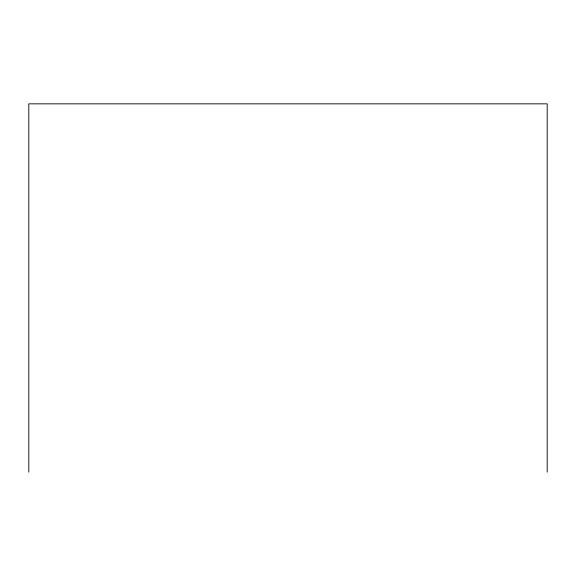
<?xml version="1.0" encoding="UTF-8"?>
<svg xmlns="http://www.w3.org/2000/svg" width="576" height="576" viewBox="0 0 576 576"><rect width="100%" height="100%" fill="white"/><g stroke="black" fill="none" stroke-linecap="round" stroke-linejoin="round"><path stroke-width="0.86" d="M547.2 472.162L547.2 103.838L28.8 103.838L28.8 472.162"/></g></svg>
